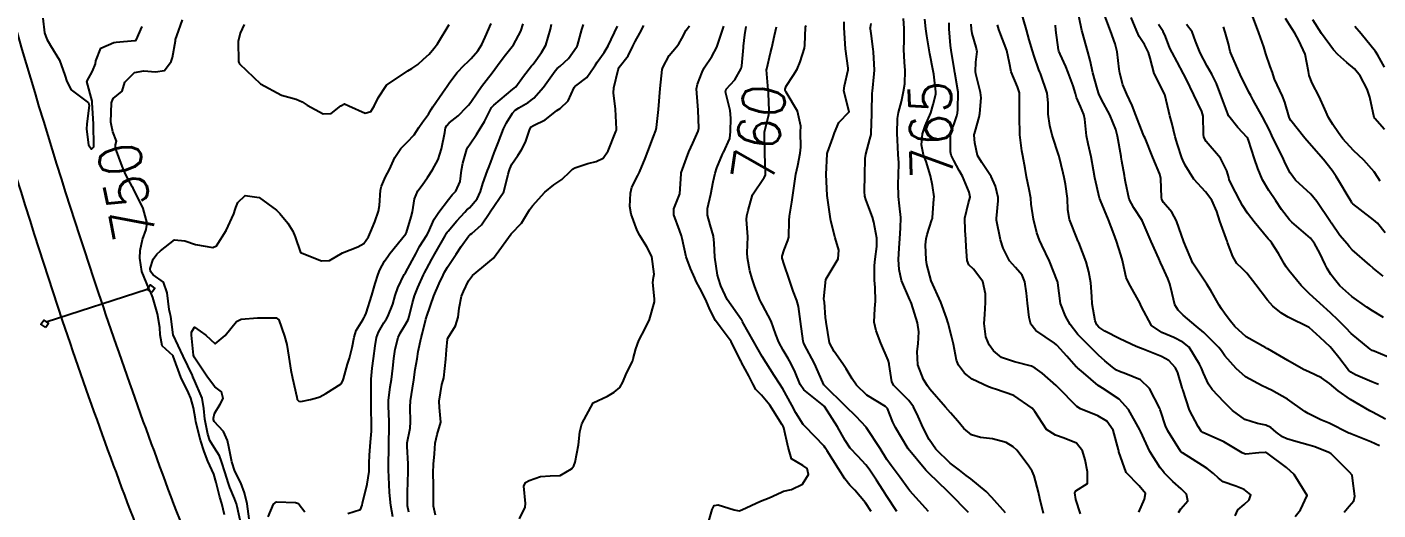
# Model space of a CAD drawing. Header units: metres. Extents: x 307586 to 320046, y 7427249 to 7434250.
# Drawn here: x 317986.4 to 318114.9, y 7430977.5 to 7431023.5 of the extents above; entities that cross this region are included whole.
import ezdxf
from ezdxf.enums import TextEntityAlignment as Align

# ---------------------------------------------------------------- set-up
doc = ezdxf.new("R2010")
doc.units = ezdxf.units.M
doc.header["$MEASUREMENT"] = 0
for name, color, linetype in [('Cotas', 45, 'Continuous'), ('Curvas de Nivel 1m', 11, 'Continuous'), ('Curvas de Nivel 5m', 15, 'Continuous'), ('Linha Férrea', 20, 'Continuous'), ('Portico', 45, 'Continuous')]:
    doc.layers.add(name, color=color, linetype=linetype)
doc.styles.add('Style-STANDARD', font='STANDARD.shx')

msp = doc.modelspace()

# ---------------------------------------------------------------- linework, layer by layer
at = {"layer": 'Curvas de Nivel 1m', "flags": 128}
for points, elevation in [([(318115, 7430983.6), (318114.2, 7430983.99), (318112.29, 7430984.75), (318112.21, 7430984.78), (318112.1, 7430984.83), (318110.22, 7430985.77), (318109.45, 7430986.09), (318108.23, 7430986.68), (318107.92, 7430986.88), (318106.25, 7430988.07), (318104.75, 7430988.92), (318104.41, 7430989.07), (318104.26, 7430989.13), (318103.87, 7430989.33), (318102.28, 7430990.19), (318101.39, 7430990.96), (318100.3, 7430992.19), (318099.98, 7430992.65), (318099.75, 7430992.98), (318098.32, 7430994.41), (318097.59, 7430995.01), (318096.34, 7430996.06), (318095.86, 7430996.54), (318095.55, 7430997.03), (318095.31, 7430998.1), (318095.09, 7430999.04), (318094.87, 7430999.53), (318094.4, 7431000.59), (318094.2, 7431001.05), (318094.03, 7431001.43), (318093.31, 7431003.06), (318092.45, 7431005.07), (318091.65, 7431006.26), (318091.21, 7431007.09), (318090.85, 7431008.75), (318090.81, 7431009.1), (318090.77, 7431009.36), (318090.52, 7431010.72), (318090.46, 7431011.1), (318090.45, 7431011.17), (318090.11, 7431013.1), (318089.95, 7431013.71), (318089.38, 7431015.11), (318088.59, 7431016.59), (318088.33, 7431017.12), (318088.18, 7431017.54), (318087.76, 7431019.13), (318087.49, 7431020.28), (318087.29, 7431021.13), (318086.74, 7431023.06), (318086.72, 7431023.14), (318086.67, 7431023.32), (318086.3, 7431025.15)], 771), ([(317987.89, 7431024.33), (317988.06, 7431022.92), (317988.26, 7431022.32), (317988.63, 7431021.72), (317989.46, 7431020.31), (317989.99, 7431018.91), (317990.18, 7431018.3), (317990.58, 7431017.49), (317992.23, 7431016.27), (317992.3, 7431016.01), (317992.06, 7431014.28), (317992.03, 7431013.77), (317992.24, 7431012.27), (317992.52, 7431011.85), (317992.73, 7431012.06), (317992.73, 7431012.27), (317992.7, 7431014.11), (317992.7, 7431014.27), (317992.58, 7431016.25), (317992.58, 7431016.27), (317992.57, 7431016.43), (317992.09, 7431018.28), (317992.6, 7431019.27), (317992.89, 7431019.99), (317992.94, 7431020.27), (317993.41, 7431021.48), (317994.64, 7431022.02), (317994.85, 7431022.04), (317996.64, 7431022.19), (317996.67, 7431022.19), (317996.78, 7431022.22), (317997.35, 7431023.52)], 749), ([(318075.94, 7430977.26), (318074.14, 7430979.07), (318073.92, 7430979.29), (318072.16, 7430981.01), (318071.88, 7430981.31), (318070.18, 7430983.33), (318068.98, 7430985.35), (318068.74, 7430985.87), (318068.23, 7430987.15), (318068.03, 7430987.36), (318066.25, 7430988.44), (318065.26, 7430989.4), (318064.86, 7430989.99), (318064.28, 7430990.95), (318063.97, 7430991.41), (318063.14, 7430992.58), (318062.7, 7430993.43), (318062.39, 7430995.37), (318062.38, 7430995.43), (318062.34, 7430995.82), (318062.22, 7430997.3), (318062.2, 7430997.43), (318062.18, 7430997.61), (318062.36, 7430999.43), (318062.38, 7430999.5), (318063.54, 7431001.42), (318063.59, 7431002.24), (318063.24, 7431003.42), (318062.83, 7431005.04), (318062.77, 7431005.43), (318062.47, 7431007.43), (318062.4, 7431009.43), (318062.5, 7431011.4), (318062.5, 7431011.43), (318062.52, 7431011.52), (318063.02, 7431012.94), (318063.17, 7431013.42), (318063.59, 7431014.39), (318064.57, 7431015.41), (318064.07, 7431017.42), (318064.13, 7431017.88), (318064.48, 7431019.41), (318064.48, 7431019.56), (318064.23, 7431021.41), (318064.19, 7431021.88), (318064.1, 7431023.42), (318064.11, 7431023.97)], 762), ([(318083.07, 7430977.18), (318082.71, 7430978.61), (318082.59, 7430979.19), (318082.16, 7430980.75), (318081.98, 7430981.19), (318081.6, 7430981.77), (318080.51, 7430983.21), (318080.19, 7430983.52), (318079.5, 7430983.92), (318078.2, 7430984.28), (318077.07, 7430984.39), (318076.2, 7430984.67), (318075.48, 7430985.27), (318074.91, 7430985.97), (318074.23, 7430986.75), (318073.74, 7430987.29), (318072.26, 7430989), (318072.02, 7430989.31), (318071.65, 7430989.94), (318071.11, 7430991.32), (318071.04, 7430992.58), (318071.13, 7430993.32), (318071.19, 7430994.45), (318071.08, 7430995.32), (318070.51, 7430997.17), (318070.44, 7430997.33), (318070.36, 7430997.51), (318069.57, 7430999.35), (318069.34, 7431000.4), (318069.27, 7431001.35), (318069.33, 7431002.43), (318069.4, 7431003.35), (318069.47, 7431004.32), (318069.5, 7431005.35), (318069.36, 7431006.46), (318069.26, 7431007.35), (318069.24, 7431008.6), (318069.27, 7431009.35), (318069.31, 7431010.55), (318069.25, 7431011.35), (318069.16, 7431012.73), (318069.14, 7431013.35), (318069.16, 7431014.76), (318069.27, 7431015.35), (318069.55, 7431016.39), (318069.76, 7431017.35), (318069.88, 7431018.07), (318069.9, 7431019.35), (318069.84, 7431020.14), (318069.78, 7431021.35), (318069.8, 7431022.2), (318069.82, 7431023.35), (318069.75, 7431024.28)], 764), ([(318092.12, 7430977.29), (318092.68, 7430978.52), (318092.76, 7430979.06), (318092.15, 7430979.79), (318090.93, 7430981.08), (318090.23, 7430983.04), (318090.22, 7430983.09), (318090.18, 7430983.22), (318089.68, 7430985.1), (318089.09, 7430985.97), (318088.23, 7430986.46), (318086.57, 7430987.14), (318086.24, 7430987.36), (318084.44, 7430989.17), (318084.36, 7430989.26), (318084.26, 7430989.36), (318082.94, 7430990.52), (318082.28, 7430991.02), (318081.92, 7430991.19), (318080.29, 7430991.6), (318079.08, 7430992.02), (318078.3, 7430992.65), (318077.9, 7430993.24), (318077.58, 7430993.98), (318077.41, 7430995.25), (318077.49, 7430996.1), (318077.54, 7430997.25), (318077.55, 7430998.07), (318077.29, 7430999.25), (318076.39, 7431000.43), (318075.97, 7431000.84), (318075.8, 7431001.27), (318075.7, 7431002.55), (318075.67, 7431003.27), (318075.61, 7431004.1), (318075.57, 7431005.27), (318075.93, 7431006.73), (318076.07, 7431007.27), (318075.98, 7431007.77), (318075.34, 7431009.28), (318075.05, 7431009.82), (318074.52, 7431010.77), (318074.28, 7431011.29), (318074.22, 7431011.6), (318074.22, 7431013.29), (318074.28, 7431013.56), (318074.56, 7431014.25), (318074.82, 7431015.03), (318074.88, 7431015.29), (318074.92, 7431015.63), (318074.93, 7431017.28), (318074.62, 7431019.14), (318074.58, 7431019.29), (318074.58, 7431019.34), (318074.27, 7431021.29), (318074.21, 7431021.73), (318074.09, 7431023.3), (318074.09, 7431023.88)], 766), ([(318107, 7430976.89), (318107.5, 7430977.51), (318108.14, 7430978.88), (318106.91, 7430980.89), (318106.17, 7430981.55), (318104.29, 7430982.93), (318104.23, 7430982.96), (318104.19, 7430982.98), (318104.14, 7430982.98), (318103.54, 7430982.94), (318102.3, 7430982.83), (318102.18, 7430982.84), (318101.96, 7430982.95), (318100.2, 7430983.98), (318098.44, 7430984.77), (318098.21, 7430984.88), (318098.07, 7430985), (318097.78, 7430985.44), (318096.96, 7430987.01), (318096.3, 7430988.98), (318096.29, 7430989.02), (318096.26, 7430989.12), (318095.82, 7430990.57), (318095.6, 7430991.03), (318094.97, 7430991.72), (318094.29, 7430992.12), (318092.55, 7430992.81), (318092.3, 7430992.91), (318091.86, 7430993.07), (318090.31, 7430993.8), (318088.9, 7430994.53), (318088.33, 7430994.91), (318088.13, 7430995.12), (318087.96, 7430995.5), (318087.69, 7430997.13), (318087.67, 7430997.82), (318087.55, 7430999.13), (318087.36, 7431000.16), (318087.13, 7431001.13), (318086.42, 7431002.97), (318086.37, 7431003.09), (318086.34, 7431003.14), (318086.26, 7431003.31), (318085.54, 7431005.15), (318085.38, 7431006.07), (318085.33, 7431007.16), (318085.14, 7431008.51), (318085.01, 7431009.16), (318084.92, 7431009.58), (318084.55, 7431011.17), (318084.55, 7431011.2), (318084.52, 7431011.25), (318083.88, 7431013.18), (318083.65, 7431014.09), (318083.49, 7431015.18), (318083.5, 7431016.27), (318083.4, 7431017.18), (318082.76, 7431019.05), (318082.71, 7431019.19), (318082.63, 7431019.42), (318082.16, 7431020.72), (318082, 7431021.2), (318081.7, 7431022.25), (318081.45, 7431023.21), (318080.94, 7431024.97)], 769), ([(318115.58, 7430986.15), (318114.35, 7430986.81), (318114.23, 7430986.87), (318114.11, 7430986.93), (318112.25, 7430988.01), (318111.07, 7430988.84), (318110.27, 7430989.54), (318109.5, 7430990.09), (318108.28, 7430990.66), (318107.8, 7430990.88), (318106.3, 7430991.72), (318104.4, 7430992.84), (318104.31, 7430992.88), (318104.22, 7430992.93), (318102.32, 7430994), (318101.26, 7430994.96), (318100.85, 7430995.48), (318100.34, 7430996.16), (318100, 7430996.64), (318099.77, 7430996.99), (318098.96, 7430998.4), (318098.59, 7430999), (318098.39, 7430999.28), (318097.26, 7431001.01), (318096.42, 7431003.02), (318095.72, 7431005.03), (318095.27, 7431005.84), (318094.47, 7431006.79), (318094.32, 7431007.05), (318094.29, 7431007.24), (318094.21, 7431009.05), (318094.11, 7431009.46), (318093.45, 7431011.06), (318092.72, 7431012.89), (318092.64, 7431013.07), (318092.55, 7431013.28), (318091.84, 7431015.08), (318091.49, 7431016), (318090.97, 7431017.09), (318090.61, 7431017.99), (318090.31, 7431019.1), (318090.25, 7431019.48), (318090.05, 7431021.11), (318089.87, 7431021.89), (318089.44, 7431023.11), (318088.69, 7431025.05)], 772), ([(318114.92, 7430989.45), (318114.27, 7430989.7), (318112.72, 7430990.38), (318112.28, 7430990.64), (318112.07, 7430990.83), (318111.14, 7430992.01), (318110.48, 7430992.85), (318110.31, 7430993.03), (318109.38, 7430993.92), (318108.33, 7430994.88), (318106.34, 7430995.85), (318105.68, 7430996.24), (318104.87, 7430996.92), (318104.36, 7430997.47), (318103.24, 7430998.94), (318102.39, 7431000.05), (318101.94, 7431000.5), (318101.46, 7431000.96), (318101.06, 7431001.62), (318100.57, 7431002.98), (318100.53, 7431003.09), (318100.43, 7431003.35), (318099.82, 7431004.99), (318099.53, 7431005.92), (318099.06, 7431006.99), (318098.48, 7431007.78), (318097.37, 7431009.01), (318096.52, 7431010.32), (318096.31, 7431010.81), (318096.22, 7431011.02), (318095.79, 7431012.29), (318095.59, 7431013.03), (318095.25, 7431014.35), (318095.07, 7431015.04), (318094.97, 7431015.44), (318094.59, 7431017.05), (318093.59, 7431019.06), (318093.2, 7431020.5), (318093.03, 7431021.07), (318092.65, 7431021.81), (318092.17, 7431022.59), (318091.93, 7431023.08), (318091.39, 7431024.38)], 773), ([(318115.55, 7431003.9), (318114.81, 7431004.8), (318114.63, 7431004.98), (318114.46, 7431005.13), (318113.17, 7431006.12), (318112.47, 7431006.66), (318112.39, 7431006.75), (318112.34, 7431006.83), (318112.13, 7431007.18), (318111.16, 7431008.85), (318110.9, 7431009.25), (318110.51, 7431009.82), (318109.7, 7431010.87), (318108.54, 7431012.16), (318107.9, 7431012.89), (318106.57, 7431014.59), (318106.46, 7431014.79), (318106.42, 7431014.9), (318106.02, 7431016.34), (318105.8, 7431016.91), (318105.02, 7431018.52), (318104.89, 7431018.93), (318104.85, 7431019.16), (318104.63, 7431019.72), (318104.19, 7431020.93), (318104, 7431021.59), (318103.55, 7431022.94), (318102.85, 7431024.79)], 777), ([(318115.09, 7431008.8), (318114.85, 7431009.15), (318114.51, 7431009.68), (318113.51, 7431010.82), (318112.54, 7431011.73), (318111.53, 7431012.85), (318111.12, 7431013.41), (318110.57, 7431014.21), (318110.16, 7431014.86), (318109.8, 7431015.65), (318109.29, 7431016.87), (318108.61, 7431018.13), (318108.31, 7431018.88), (318108.25, 7431019.26), (318107.95, 7431020.89), (318107.35, 7431022.2), (318106.96, 7431022.9), (318106.68, 7431023.35), (318106.08, 7431024.3)], 778), ([(318115.49, 7431013.73), (318114.57, 7431014.76), (318114.53, 7431014.81), (318114.51, 7431014.87), (318114.11, 7431016.81), (318113.84, 7431017.58), (318113.18, 7431018.82), (318112.63, 7431019.49), (318111.91, 7431020.11), (318111.06, 7431020.85), (318110.65, 7431021.31), (318109.51, 7431022.87), (318108.69, 7431024.17)], 779), ([(318006.76, 7430976.09), (318006.37, 7430977.84), (318006.31, 7430978.1), (318006.12, 7430978.61), (318005.66, 7430979.64), (318005.51, 7430980.11), (318005.23, 7430981.03), (318004.89, 7430982.12), (318004.7, 7430982.66), (318004.18, 7430983.44), (318003.78, 7430984.13), (318003.59, 7430984.73), (318003.29, 7430986.14), (318003.19, 7430987.17), (318003.05, 7430988.14), (318002.25, 7430990), (318002.17, 7430990.15), (318002.11, 7430990.3), (318001.25, 7430992.16), (318000.3, 7430994.17), (318000.06, 7430995.91), (318000.01, 7430996.17), (317999.92, 7430996.59), (317999.7, 7430998.18), (317999.37, 7430999.2), (317998.37, 7430999.88), (317998.13, 7431000.2), (317998.09, 7431000.49), (317998.39, 7431001.38), (317998.74, 7431001.85), (317999.08, 7431002.19), (318000.41, 7431003.22), (318001.39, 7431003.14), (318002.41, 7431002.78), (318004.05, 7431002.49), (318004.41, 7431002.66), (318005.34, 7431004.12), (318006.04, 7431005.71), (318006.17, 7431006.1), (318006.24, 7431006.31), (318006.45, 7431006.78), (318007.12, 7431007.44), (318008.46, 7431007.25), (318010.11, 7431006.06), (318010.44, 7431005.72), (318011.19, 7431004.8), (318011.66, 7431004.04), (318011.9, 7431003.51), (318012.4, 7431002.03), (318014.39, 7431001.21), (318015.15, 7431001.24), (318016.4, 7431001.98), (318017.84, 7431002.54), (318018.41, 7431002.88), (318018.86, 7431003.52), (318019.06, 7431003.95), (318019.47, 7431004.92), (318019.81, 7431005.95), (318019.9, 7431006.5), (318020, 7431007.94), (318020.09, 7431008.34), (318020.49, 7431009.21), (318020.86, 7431009.93), (318021.38, 7431011.05), (318021.93, 7431011.92), (318022.53, 7431012.53), (318023.22, 7431013.22), (318023.66, 7431013.9), (318024.01, 7431014.43), (318024.56, 7431015.19), (318024.83, 7431015.63), (318024.99, 7431015.88), (318025.91, 7431017.2), (318026.35, 7431017.86), (318026.6, 7431018.22), (318027.31, 7431019.15), (318027.96, 7431019.85), (318028.31, 7431020.16), (318028.62, 7431020.47), (318029.25, 7431021.22), (318029.64, 7431021.83), (318029.97, 7431022.51), (318030.54, 7431023.82)], 751), ([(318007.51, 7430976.67), (318007.32, 7430978.09), (318007.06, 7430979.15), (318006.71, 7430980.09), (318006.15, 7430981.19), (318005.85, 7430982.1), (318005.59, 7430983.52), (318005.45, 7430984.11), (318005.07, 7430984.99), (318004.2, 7430985.92), (318004.11, 7430986.13), (318004.11, 7430986.23), (318004.21, 7430986.68), (318004.77, 7430987.57), (318005.04, 7430988.12), (318004.87, 7430988.75), (318004.24, 7430989.22), (318003.55, 7430990.14), (318002.28, 7430992.06), (318002.24, 7430992.15), (318002.21, 7430992.23), (318002.04, 7430994.15), (318002.04, 7430994.42), (318002.31, 7430994.91), (318003.38, 7430994.14), (318004.29, 7430993.33), (318005.22, 7430994.12), (318006.32, 7430995.44), (318006.75, 7430995.66), (318008.32, 7430995.8), (318010.08, 7430995.81), (318010.32, 7430995.6), (318010.87, 7430994.04), (318011.09, 7430993.25), (318011.3, 7430992.04), (318011.48, 7430990.82), (318011.63, 7430990.04), (318012.04, 7430988.23), (318012.09, 7430988.03), (318012.23, 7430987.86), (318012.44, 7430987.82), (318013.36, 7430988.02), (318014.04, 7430988.2), (318014.24, 7430988.27), (318014.82, 7430988.58), (318016.25, 7430989.5), (318016.42, 7430989.81), (318016.47, 7430989.98), (318016.87, 7430991.38), (318017.06, 7430991.97), (318017.3, 7430992.96), (318017.5, 7430993.97), (318017.7, 7430994.58), (318018.33, 7430995.6), (318018.45, 7430995.84), (318018.5, 7430995.96), (318018.63, 7430996.25), (318019.17, 7430997.95), (318019.49, 7430999.07), (318019.77, 7430999.94), (318019.95, 7431000.37), (318020.39, 7431001.18), (318020.69, 7431001.65), (318020.9, 7431001.93), (318022.42, 7431003.8), (318022.46, 7431003.87), (318022.48, 7431003.91), (318022.93, 7431005.42), (318023.04, 7431005.9), (318023.23, 7431007.13), (318023.57, 7431007.9), (318023.96, 7431008.42), (318024.49, 7431009.17), (318024.95, 7431009.88), (318025.5, 7431010.88), (318025.81, 7431011.87), (318026.11, 7431013.43), (318026.2, 7431013.87), (318026.31, 7431014.1), (318026.55, 7431014.35), (318027.38, 7431015.03), (318028.19, 7431015.84), (318028.37, 7431016.05), (318028.58, 7431016.33), (318029.19, 7431017.23), (318029.62, 7431017.83), (318030.04, 7431018.39), (318030.61, 7431019.11), (318031.14, 7431019.81), (318031.76, 7431020.67), (318032.64, 7431021.79), (318033.34, 7431023.1), (318033.58, 7431023.78)], 752), ([(318016.9, 7430977.18), (318018.11, 7430977.54), (318018.26, 7430977.96), (318018.3, 7430978.14), (318018.75, 7430979.95), (318018.92, 7430981.17), (318018.93, 7430981.95), (318018.95, 7430982.72), (318019.06, 7430983.95), (318019.14, 7430985), (318019.15, 7430985.95), (318019.11, 7430986.84), (318019.12, 7430987.95), (318019.13, 7430988.83), (318019.11, 7430989.95), (318019.21, 7430991.01), (318019.34, 7430991.94), (318019.49, 7430993.14), (318019.62, 7430993.94), (318019.8, 7430994.44), (318020.32, 7430995.32), (318020.57, 7430995.69), (318020.69, 7430995.93), (318021.17, 7430997.09), (318021.41, 7430997.92), (318021.64, 7430998.64), (318022.27, 7430999.91), (318022.31, 7430999.97), (318022.38, 7431000.08), (318023.03, 7431001.26), (318023.36, 7431001.9), (318023.72, 7431002.58), (318024.42, 7431003.67), (318024.54, 7431003.89), (318025.12, 7431005.2), (318025.55, 7431005.87), (318026.46, 7431007.07), (318026.83, 7431007.49), (318027.16, 7431007.85), (318027.57, 7431008.76), (318027.71, 7431009.85), (318027.84, 7431010.51), (318028.23, 7431011.84), (318028.32, 7431012.05), (318028.53, 7431012.36), (318029.13, 7431013.24), (318029.49, 7431013.83), (318029.88, 7431014.49), (318030.55, 7431015.82), (318030.79, 7431016.03), (318032.59, 7431017.56), (318032.72, 7431017.66), (318032.87, 7431017.79), (318033.59, 7431018.79), (318034.37, 7431019.77), (318034.48, 7431019.9), (318034.62, 7431020.07), (318035.32, 7431021.07), (318035.72, 7431021.75), (318036.18, 7431023.27), (318036.27, 7431023.75)], 753), ([(318021.17, 7430976.85), (318020.99, 7430977.92), (318020.87, 7430979.18), (318020.83, 7430979.92), (318020.76, 7430981.32), (318020.76, 7430981.92), (318020.8, 7430983.3), (318020.8, 7430983.92), (318020.83, 7430985.3), (318020.84, 7430985.92), (318020.76, 7430987.39), (318020.76, 7430987.92), (318020.93, 7430989.24), (318021.05, 7430989.92), (318021.17, 7430991.02), (318021.27, 7430991.92), (318021.4, 7430992.81), (318021.67, 7430993.92), (318021.87, 7430994.35), (318022.32, 7430995.06), (318022.63, 7430995.61), (318022.73, 7430995.91), (318023.04, 7430997.21), (318023.25, 7430997.9), (318023.56, 7430998.7), (318024.1, 7430999.89), (318024.19, 7431000.08), (318024.38, 7431000.43), (318024.9, 7431001.38), (318025.18, 7431001.88), (318026.14, 7431003.59), (318026.29, 7431003.86), (318026.34, 7431003.94), (318026.43, 7431004.06), (318027.27, 7431005.02), (318028.02, 7431005.84), (318028.23, 7431006.07), (318028.46, 7431006.28), (318029.19, 7431007.11), (318029.53, 7431007.83), (318029.73, 7431008.58), (318030.19, 7431009.82), (318030.28, 7431010.03), (318030.5, 7431010.6), (318030.82, 7431011.51), (318030.93, 7431011.81), (318031.18, 7431012.46), (318031.7, 7431013.8), (318031.98, 7431014.37), (318032.57, 7431015.28), (318032.81, 7431015.55), (318033.16, 7431015.78), (318034.06, 7431016.29), (318034.58, 7431016.7), (318035.5, 7431017.76), (318036.61, 7431019.32), (318036.81, 7431019.54), (318037.08, 7431019.74), (318037.88, 7431020.47), (318038.64, 7431021.57), (318038.7, 7431021.66), (318038.73, 7431021.72), (318039.14, 7431023.24), (318039.31, 7431023.71)], 754), ([(318025.23, 7430977), (318025.06, 7430977.88), (318025.03, 7430978.78), (318025.05, 7430979.88), (318025, 7430981.03), (318025.03, 7430981.88), (318025.14, 7430982.84), (318025.19, 7430983.87), (318025.38, 7430984.68), (318025.73, 7430985.87), (318025.62, 7430987.26), (318025.57, 7430987.87), (318025.84, 7430989.45), (318025.98, 7430989.86), (318026.04, 7430990.08), (318026.22, 7430991.86), (318026.29, 7430992.74), (318026.39, 7430993.77), (318026.42, 7430993.86), (318027.13, 7430995.04), (318027.39, 7430995.85), (318027.48, 7430996.71), (318027.7, 7430997.85), (318027.89, 7430998.31), (318028.37, 7430999.32), (318028.75, 7430999.83), (318029.65, 7431000.55), (318030.39, 7431001.18), (318030.74, 7431001.48), (318031.02, 7431001.81), (318032.42, 7431003.79), (318033.41, 7431004.8), (318033.99, 7431005.77), (318034.16, 7431006.07), (318034.46, 7431006.45), (318035.62, 7431007.75), (318036.48, 7431008.47), (318037.25, 7431008.96), (318038.05, 7431009.72), (318038.26, 7431009.96), (318038.5, 7431010.09), (318039.73, 7431010.49), (318040.51, 7431010.67), (318041.19, 7431011.01), (318041.66, 7431011.68), (318042.4, 7431013.53), (318042.44, 7431013.67), (318042.45, 7431013.77), (318042.34, 7431015.67), (318042.15, 7431017.23), (318042.19, 7431017.68), (318042.61, 7431019.39), (318042.67, 7431019.61), (318042.7, 7431019.67), (318043.55, 7431020.74), (318044.01, 7431021.66), (318044.21, 7431022.09), (318044.66, 7431022.89), (318045.06, 7431023.64)], 756), ([(318033.22, 7430976.66), (318033.75, 7430977.77), (318033.78, 7430978.11), (318033.65, 7430979.77), (318033.8, 7430980.11), (318034.14, 7430980.32), (318035.22, 7430980.68), (318036.15, 7430980.76), (318037.1, 7430980.78), (318038.16, 7430981.41), (318038.29, 7430981.58), (318038.38, 7430981.72), (318038.52, 7430982.07), (318038.85, 7430983.71), (318038.97, 7430984.94), (318039.14, 7430985.71), (318040.23, 7430987.69), (318041.58, 7430988.33), (318042.24, 7430988.71), (318042.76, 7430989.15), (318043.05, 7430989.66), (318043.4, 7430990.52), (318043.97, 7430991.65), (318044.05, 7430991.88), (318044.29, 7430992.83), (318044.58, 7430993.65), (318045.19, 7430994.77), (318045.6, 7430995.63), (318046.05, 7430997.32), (318046.05, 7430997.62), (318045.89, 7430999.15), (318045.97, 7430999.63), (318046.04, 7430999.96), (318045.82, 7431001.63), (318045.32, 7431002.55), (318044.67, 7431003.65), (318044.43, 7431004.12), (318043.84, 7431005.66), (318043.72, 7431006.4), (318043.77, 7431007.66), (318043.91, 7431008.22), (318044.49, 7431009.34), (318044.65, 7431009.65), (318045.18, 7431010.98), (318045.43, 7431011.64), (318045.96, 7431013.05), (318046.18, 7431013.63), (318046.25, 7431013.92), (318046.44, 7431015.62), (318046.59, 7431017.62), (318046.8, 7431019.43), (318046.85, 7431019.62), (318047.47, 7431020.77), (318048.15, 7431021.6), (318048.37, 7431021.88), (318048.65, 7431022.4), (318049.07, 7431023.18), (318049.39, 7431023.59)], 757), ([(318051.22, 7430976.44), (318051.55, 7430977.56), (318051.73, 7430977.94), (318052.12, 7430978.01), (318053.64, 7430977.53), (318054.11, 7430977.43), (318054.36, 7430977.53), (318056.13, 7430978.36), (318056.96, 7430978.67), (318058.14, 7430979.21), (318058.33, 7430979.29), (318059.08, 7430979.47), (318060.15, 7430979.97), (318060.71, 7430980.89), (318060.57, 7430981.45), (318060.17, 7430981.75), (318059.08, 7430982.38), (318058.77, 7430983.47), (318058.37, 7430985.32), (318058.29, 7430985.48), (318058.26, 7430985.53), (318058.21, 7430985.62), (318057.03, 7430987.49), (318056.25, 7430988.42), (318055.71, 7430988.97), (318055.41, 7430989.51), (318055.03, 7430990.28), (318054.35, 7430991.53), (318054.33, 7430991.57), (318054.28, 7430991.67), (318053.34, 7430993.54), (318052.32, 7430994.94), (318051.88, 7430995.55), (318051.37, 7430996.53), (318050.9, 7430997.56), (318050.36, 7430998.63), (318050.04, 7430999.25), (318049.89, 7430999.58), (318049.49, 7431000.48), (318049.06, 7431001.59), (318048.68, 7431003.34), (318048.63, 7431003.6), (318048.43, 7431004.15), (318047.9, 7431005.61), (318047.9, 7431006.16), (318048.47, 7431007.6), (318048.59, 7431009.5), (318048.61, 7431009.6), (318049.1, 7431011), (318049.34, 7431011.59), (318049.7, 7431012.42), (318050.23, 7431013.58), (318050.28, 7431013.85), (318050.22, 7431015.58), (318050.19, 7431015.97), (318050.07, 7431017.59), (318050.15, 7431018.03), (318050.61, 7431019.19), (318050.8, 7431019.58), (318051.51, 7431020.69), (318051.99, 7431021.56), (318052.66, 7431023.55)], 758), ([(318066.68, 7430977.37), (318066.13, 7430978.2), (318065.13, 7430979.4), (318064.63, 7430979.88), (318064.15, 7430980.46), (318063.55, 7430981.42), (318062.49, 7430983.12), (318062.29, 7430983.43), (318062.19, 7430983.58), (318060.38, 7430985.45), (318060.21, 7430985.65), (318059.51, 7430986.75), (318059.12, 7430987.47), (318058.26, 7430989.05), (318057.99, 7430989.48), (318057.44, 7430990.32), (318056.69, 7430991.5), (318056.29, 7430992.13), (318055.79, 7430993), (318055.51, 7430993.51), (318054.44, 7430995.41), (318054.39, 7430995.53), (318054.37, 7430995.56), (318054.33, 7430995.61), (318052.96, 7430997.54), (318052.37, 7430998.85), (318052.15, 7430999.55), (318052.06, 7430999.87), (318051.8, 7431001.56), (318051.75, 7431002.9), (318051.69, 7431003.56), (318051.36, 7431004.64), (318051.1, 7431005.57), (318051.11, 7431006.22), (318051.42, 7431007.57), (318051.65, 7431008.73), (318051.82, 7431009.56), (318051.98, 7431010.08), (318052.52, 7431011.39), (318052.58, 7431011.49), (318052.61, 7431011.55), (318053.22, 7431012.86), (318053.3, 7431013.54), (318053.32, 7431014.79), (318053.26, 7431015.54), (318052.83, 7431017.31), (318052.87, 7431017.55), (318053.7, 7431018.44), (318054.3, 7431019.53), (318054.36, 7431019.79), (318054.52, 7431021.53), (318054.53, 7431021.65), (318054.66, 7431022.75), (318054.77, 7431023.53)], 759), ([(318072.11, 7430977.36), (318070.35, 7430979.33), (318070.15, 7430979.59), (318069.42, 7430980.6), (318068.85, 7430981.35), (318068.56, 7430981.74), (318068.17, 7430982.32), (318067.51, 7430983.37), (318066.21, 7430985.34), (318066.18, 7430985.38), (318065.24, 7430986.41), (318064.23, 7430987.39), (318064.21, 7430987.41), (318062.26, 7430989.32), (318062.17, 7430989.43), (318062.06, 7430989.63), (318061.28, 7430991.44), (318060.3, 7430993.29), (318060.24, 7430993.39), (318060.22, 7430993.45), (318060.2, 7430993.56), (318059.94, 7430995.46), (318059.77, 7430996.89), (318059.61, 7430997.46), (318059.24, 7430998.35), (318058.86, 7430999.48), (318058.39, 7431000.87), (318058.2, 7431001.48), (318058.2, 7431001.68), (318058.41, 7431002.26), (318058.75, 7431003.15), (318058.83, 7431003.48), (318058.87, 7431005.05), (318058.9, 7431005.48), (318059.12, 7431006.82), (318059.21, 7431007.47), (318059.38, 7431008.57), (318059.51, 7431009.47), (318059.69, 7431010.29), (318059.93, 7431011.47), (318059.97, 7431012.03), (318059.96, 7431013.47), (318059.97, 7431014.05), (318059.67, 7431015.47), (318058.59, 7431017.29), (318058.5, 7431017.48), (318058.5, 7431017.58), (318058.6, 7431017.86), (318059.24, 7431018.85), (318059.62, 7431019.47), (318059.93, 7431020.16), (318060.32, 7431021.46), (318060.36, 7431021.75), (318060.43, 7431023.46), (318060.49, 7431023.64)], 761), ([(318079.45, 7430977.22), (318078.13, 7430978.68), (318077.6, 7430979.25), (318076.16, 7430980.48), (318075.7, 7430980.8), (318075.07, 7430981.28), (318074.55, 7430981.67), (318074.17, 7430981.95), (318072.83, 7430983.3), (318072.2, 7430984.21), (318071.61, 7430985.32), (318071.15, 7430986.4), (318070.71, 7430987.33), (318070.24, 7430987.93), (318068.81, 7430989.35), (318068.62, 7430989.71), (318068.38, 7430991.36), (318068.37, 7430991.44), (318068.29, 7430991.76), (318067.59, 7430993.37), (318067.13, 7430994.57), (318066.97, 7430995.37), (318067.02, 7430996.7), (318067.09, 7430997.37), (318067.05, 7430998.69), (318066.99, 7430999.37), (318066.99, 7431000.78), (318067.04, 7431001.37), (318067.21, 7431002.58), (318067.21, 7431003.37), (318066.91, 7431004.91), (318066.79, 7431005.38), (318066.46, 7431006.31), (318066.15, 7431007.06), (318066.06, 7431007.39), (318066.04, 7431007.83), (318066.08, 7431009.39), (318066.11, 7431010.98), (318066.16, 7431011.39), (318066.54, 7431012.79), (318066.67, 7431013.25), (318066.68, 7431013.38), (318066.72, 7431015.23), (318066.73, 7431015.38), (318066.78, 7431017.18), (318066.8, 7431017.38), (318066.96, 7431019.03), (318066.98, 7431019.38), (318066.9, 7431021.12), (318066.87, 7431021.38), (318066.66, 7431022.85), (318066.6, 7431023.32), (318066.59, 7431023.38), (318066.6, 7431023.45), (318066.67, 7431023.83)], 763), ([(318095.89, 7430977.25), (318096.12, 7430977.6), (318096.78, 7430978.37), (318096.66, 7430979.01), (318096.15, 7430979.51), (318095.35, 7430980.23), (318094.54, 7430981.04), (318094.37, 7430981.25), (318094.17, 7430981.53), (318093.17, 7430983.06), (318092.27, 7430985.02), (318092.24, 7430985.07), (318092.21, 7430985.13), (318091.14, 7430987.08), (318090.25, 7430988.06), (318088.67, 7430989.11), (318088.41, 7430989.26), (318088.27, 7430989.37), (318086.86, 7430990.55), (318086.28, 7430991.03), (318086.23, 7430991.09), (318086.18, 7430991.14), (318085.29, 7430992.16), (318084.37, 7430993.17), (318084.3, 7430993.24), (318084.1, 7430993.38), (318082.32, 7430994.58), (318081.86, 7430995.19), (318081.71, 7430995.82), (318081.55, 7430997.2), (318081.44, 7430998.13), (318081.29, 7430999.21), (318081.03, 7430999.85), (318080.4, 7431000.58), (318079.82, 7431001.23), (318079.21, 7431002.43), (318078.97, 7431003.23), (318078.6, 7431005.09), (318078.59, 7431005.24), (318078.76, 7431006.94), (318078.75, 7431007.24), (318078.49, 7431008.32), (318078.09, 7431009.24), (318077.19, 7431010.58), (318076.78, 7431011.26), (318076.53, 7431012.44), (318076.48, 7431013.2), (318076.48, 7431013.26), (318076.49, 7431013.31), (318076.55, 7431013.55), (318076.93, 7431014.9), (318076.99, 7431015.26), (318077.12, 7431016.73), (318077.07, 7431017.26), (318076.62, 7431019.04), (318076.59, 7431019.26), (318076.63, 7431020.14), (318076.74, 7431021.16), (318076.73, 7431021.26), (318076.65, 7431021.55), (318076.27, 7431022.87), (318076.21, 7431023.27), (318076.19, 7431023.75)], 767), ([(318101.3, 7430976.96), (318101.55, 7430977.53), (318102.13, 7430978.04), (318102.62, 7430978.46), (318102.78, 7430978.94), (318102.15, 7430979.47), (318101.34, 7430979.77), (318100.16, 7430980.19), (318099.71, 7430980.53), (318099.23, 7430980.98), (318098.63, 7430981.46), (318098.17, 7430981.75), (318096.27, 7430982.93), (318096.18, 7430982.98), (318096.17, 7430983), (318096.15, 7430983.02), (318096.1, 7430983.11), (318094.88, 7430985.04), (318094.67, 7430985.5), (318094.23, 7430986.89), (318094.17, 7430987.05), (318094.13, 7430987.15), (318093.15, 7430989.06), (318092.27, 7430989.88), (318090.9, 7430990.46), (318090.28, 7430990.68), (318090.01, 7430990.82), (318089.62, 7430991.1), (318088.88, 7430991.7), (318088.29, 7430992.24), (318087.39, 7430993.13), (318086.32, 7430994.2), (318085.6, 7430995.15), (318085.15, 7430995.97), (318084.69, 7430997.16), (318084.42, 7430999.13), (318084.42, 7430999.17), (318084.41, 7430999.2), (318084.38, 7430999.27), (318083.63, 7431001.18), (318082.91, 7431002.7), (318082.68, 7431003.19), (318082.43, 7431003.9), (318082.1, 7431005.2), (318081.89, 7431006.63), (318081.84, 7431007.2), (318081.69, 7431008), (318081.44, 7431009.21), (318081.31, 7431010), (318081.09, 7431011.21), (318081, 7431011.69), (318080.81, 7431013.22), (318080.79, 7431015), (318080.79, 7431015.22), (318080.79, 7431015.44), (318080.78, 7431017.22), (318080.6, 7431017.79), (318079.97, 7431019.23), (318079.82, 7431020.04), (318079.56, 7431021.23), (318078.9, 7431023), (318078.81, 7431023.24), (318078.67, 7431023.69)], 768), ([(318116.3, 7430991.85), (318114.5, 7430992.62), (318114.31, 7430992.69), (318114.13, 7430992.81), (318112.33, 7430994.32), (318111.82, 7430994.84), (318111.09, 7430995.59), (318110.35, 7430996.27), (318110.03, 7430996.55), (318109.69, 7430996.87), (318108.37, 7430998.07), (318107.55, 7430998.89), (318106.4, 7431000.3), (318106.14, 7431000.65), (318105.99, 7431000.91), (318105.4, 7431001.93), (318104.78, 7431002.92), (318104.63, 7431003.12), (318104.44, 7431003.33), (318103.11, 7431004.94), (318102.46, 7431005.77), (318102, 7431006.48), (318101.74, 7431006.96), (318100.91, 7431008.56), (318100.71, 7431008.98), (318100.67, 7431009.14), (318100.51, 7431009.8), (318099.89, 7431010.99), (318098.54, 7431012.57), (318098.32, 7431013), (318098.28, 7431013.27), (318098.26, 7431015), (318098.13, 7431015.45), (318097.37, 7431017.01), (318096.62, 7431018.56), (318096.38, 7431019.02), (318095.77, 7431020.17), (318095.29, 7431021.04), (318095.07, 7431021.47), (318094.66, 7431022.58), (318094.45, 7431023.05), (318094.01, 7431023.72)], 774), ([(318115.35, 7430999.75), (318114.4, 7431000.54), (318114.08, 7431000.81), (318112.42, 7431002.27), (318112.16, 7431002.57), (318111.94, 7431002.84), (318111.25, 7431003.65), (318110.45, 7431004.81), (318110.42, 7431004.86), (318110.37, 7431004.95), (318109.07, 7431006.87), (318108.48, 7431007.56), (318107.04, 7431008.89), (318106.51, 7431009.6), (318106.09, 7431010.47), (318105.88, 7431010.91), (318105.25, 7431012.21), (318104.88, 7431012.93), (318104.78, 7431013.15), (318104.56, 7431013.65), (318103.9, 7431014.94), (318103, 7431016.53), (318102.77, 7431016.95), (318102.6, 7431017.27), (318101.77, 7431018.96), (318101.4, 7431019.74), (318100.87, 7431020.98), (318100.82, 7431021.15), (318100.65, 7431021.89), (318100.35, 7431022.98), (318100.17, 7431023.49)], 776), ([(318009.32, 7430976.84), (318009.84, 7430978.05), (318010.12, 7430978.27), (318011.92, 7430978.22), (318012.11, 7430978.16), (318012.26, 7430978.03), (318012.81, 7430977.32)], 753)]:
    msp.add_lwpolyline(points, dxfattribs=dict(at, elevation=elevation))
at = {"layer": 'Curvas de Nivel 5m', "flags": 128}
for points, elevation in [([(318005.18, 7430977.03), (318004.9, 7430978.12), (318004.71, 7430978.72), (318004.39, 7430980.13), (318004.14, 7430980.9), (318003.59, 7430982.14), (318003.23, 7430983.08), (318002.87, 7430984.14), (318002.44, 7430985.9), (318002.41, 7430986.15), (318002.22, 7430987.23), (318001.98, 7430988.15), (318001.74, 7430988.65), (318001.02, 7430990.16), (318000.3, 7430992.15), (318000.29, 7430992.17), (317999.25, 7430993.14), (317999.04, 7430994.19), (317999.01, 7430994.89), (317998.81, 7430996.19), (317998.35, 7430997.72), (317998.15, 7430998.2), (317997.97, 7430998.59), (317997.31, 7431000.21), (317997.11, 7431001.49), (317997.16, 7431002.21), (317997.36, 7431003.26), (317997.73, 7431004.21), (317997.82, 7431004.81), (317997.44, 7431006.21), (317996.47, 7431008.14), (317996.42, 7431008.22), (317995.74, 7431009.48), (317995.42, 7431010.24), (317994.81, 7431011.95), (317994.79, 7431012.25), (317994.9, 7431012.62), (317994.54, 7431013.49), (317994.38, 7431014.25), (317994.37, 7431014.43), (317994.43, 7431016.25), (317994.44, 7431016.37), (317994.57, 7431016.68), (317995.44, 7431017.38), (317995.69, 7431018.23), (317996.6, 7431019.15), (317997.5, 7431019.31), (317998.6, 7431019.2), (317999.47, 7431019.33), (318000.11, 7431020.19), (318000.23, 7431020.57), (318000.5, 7431022.18), (318000.52, 7431022.3), (318000.65, 7431022.64), (318001.16, 7431024.17)], 750), ([(318086.57, 7430977.14), (318086.13, 7430978.5), (318086.04, 7430979.14), (318086.14, 7430979.34), (318087.25, 7430980.03), (318087.25, 7430981.13), (318087.02, 7430982.28), (318086.77, 7430983.13), (318086.19, 7430983.85), (318085.01, 7430984.35), (318084.2, 7430984.63), (318083.36, 7430985.18), (318082.23, 7430986.87), (318081.98, 7430987.19), (318080.25, 7430988.41), (318078.48, 7430989.01), (318078.26, 7430989.08), (318077.84, 7430989.24), (318076.27, 7430989.97), (318075.55, 7430990.54), (318074.97, 7430991.28), (318074.77, 7430991.77), (318074.49, 7430993.29), (318074.31, 7430994.06), (318073.98, 7430995.29), (318073.83, 7430995.8), (318073.31, 7430997.3), (318072.38, 7430999.31), (318071.96, 7431000.88), (318071.89, 7431001.32), (318071.85, 7431002.76), (318071.91, 7431003.32), (318072, 7431003.74), (318072.45, 7431005.11), (318072.5, 7431005.26), (318072.51, 7431005.31), (318072.64, 7431007.14), (318072.65, 7431007.31), (318072.49, 7431008.4), (318072.3, 7431009.31), (318071.89, 7431010.69), (318071.66, 7431011.32), (318071.46, 7431012.25), (318071.54, 7431013.32), (318071.8, 7431014.07), (318072.33, 7431015.31), (318072.58, 7431016.1), (318072.81, 7431017.08), (318072.83, 7431017.31), (318072.62, 7431018.99), (318072.56, 7431019.31), (318072.25, 7431020.93), (318072.18, 7431021.32), (318071.97, 7431022.64), (318071.88, 7431023.32), (318071.77, 7431024.23)], 765), ([(318007.04, 7431023.71), (318006.65, 7431022.91), (318006.46, 7431022.1), (318006.51, 7431020.21), (318006.53, 7431020.1), (318006.55, 7431020.04), (318006.61, 7431019.98), (318008.59, 7431018.08), (318010.58, 7431016.99), (318011.99, 7431016.62), (318012.57, 7431016.37), (318013.04, 7431016.03), (318014.56, 7431015.22), (318015.31, 7431015.25), (318016.23, 7431015.99), (318016.57, 7431016.18), (318016.99, 7431015.98), (318018.56, 7431015.27), (318019.07, 7431015.45), (318019.41, 7431015.95), (318019.79, 7431016.74), (318020.59, 7431017.94), (318022.61, 7431019.31), (318022.98, 7431019.53), (318023.56, 7431019.9), (318024.1, 7431020.41), (318024.63, 7431020.89), (318025.08, 7431021.44), (318025.42, 7431021.88), (318026.52, 7431023.72)], 750), ([(318022.7, 7430977.31), (318022.58, 7430977.91), (318022.56, 7430979.47), (318022.59, 7430979.91), (318022.63, 7430981.43), (318022.62, 7430981.91), (318022.53, 7430983.56), (318022.55, 7430983.91), (318022.81, 7430985.3), (318022.86, 7430985.9), (318022.84, 7430987.29), (318022.86, 7430987.9), (318023.05, 7430989.1), (318023.18, 7430989.9), (318023.3, 7430990.87), (318023.48, 7430991.9), (318023.6, 7430992.58), (318023.88, 7430993.89), (318023.97, 7430994.23), (318024.33, 7430995.68), (318024.37, 7430995.85), (318024.39, 7430995.89), (318024.4, 7430995.96), (318025.07, 7430997.88), (318025.58, 7430999.08), (318025.95, 7430999.87), (318026.1, 7431000.15), (318026.38, 7431000.62), (318026.88, 7431001.37), (318027.19, 7431001.85), (318027.68, 7431002.58), (318028.42, 7431003.6), (318028.54, 7431003.72), (318028.69, 7431003.84), (318029.61, 7431004.65), (318030.41, 7431005.82), (318030.43, 7431005.85), (318030.45, 7431005.88), (318031.72, 7431007.8), (318032.16, 7431009.46), (318032.24, 7431009.79), (318032.31, 7431009.98), (318032.5, 7431010.41), (318033.05, 7431011.25), (318033.41, 7431011.78), (318033.78, 7431012.52), (318034.2, 7431013.77), (318034.34, 7431013.97), (318034.55, 7431014.1), (318035.67, 7431014.64), (318036.57, 7431015.39), (318036.76, 7431015.54), (318037.1, 7431015.73), (318037.85, 7431016.45), (318038.43, 7431017.72), (318038.5, 7431017.82), (318038.59, 7431017.88), (318039.63, 7431018.69), (318040.33, 7431019.7), (318040.44, 7431019.88), (318040.62, 7431020.12), (318041.27, 7431021.05), (318041.65, 7431021.68), (318042.56, 7431023.57)], 755), ([(318069.11, 7430977.35), (318068.14, 7430978.86), (318067.82, 7430979.36), (318067.19, 7430980.33), (318066.48, 7430981.38), (318066.17, 7430981.8), (318065.41, 7430982.62), (318064.67, 7430983.4), (318064.19, 7430984.12), (318063.48, 7430985.42), (318062.23, 7430987.37), (318062.18, 7430987.43), (318060.26, 7430988.93), (318059.93, 7430989.46), (318059.45, 7430990.64), (318059.03, 7430991.47), (318058.76, 7430991.94), (318058.3, 7430992.73), (318057.88, 7430993.48), (318057.59, 7430994.22), (318057.16, 7430995.49), (318056.35, 7430997.04), (318056.17, 7430997.32), (318056.07, 7430997.5), (318055.6, 7430998.74), (318055.34, 7430999.52), (318055.13, 7431000.26), (318054.9, 7431001.52), (318054.89, 7431002), (318054.93, 7431003.52), (318054.82, 7431005.15), (318054.85, 7431005.52), (318054.97, 7431006.03), (318055.39, 7431007.52), (318056.49, 7431009.17), (318056.61, 7431009.38), (318056.62, 7431009.5), (318056.56, 7431011.46), (318056.56, 7431011.5), (318056.54, 7431013.5), (318056.93, 7431015.13), (318056.97, 7431015.5), (318056.9, 7431017.19), (318056.87, 7431017.5), (318056.73, 7431019.39), (318056.74, 7431019.5), (318057.1, 7431021.03), (318057.21, 7431021.49), (318057.47, 7431022.67), (318057.68, 7431023.49)], 760), ([(318111.65, 7430977.31), (318112.13, 7430977.86), (318112.57, 7430978.39), (318112.67, 7430978.82), (318112.46, 7430980.53), (318112.43, 7430980.83), (318112.17, 7430981.1), (318110.42, 7430982.85), (318110.19, 7430982.99), (318108.86, 7430983.53), (318108.2, 7430983.72), (318107.07, 7430984.02), (318106.21, 7430984.29), (318105.78, 7430984.48), (318105.2, 7430984.92), (318104.67, 7430985.37), (318104.22, 7430985.58), (318103.42, 7430985.74), (318102.22, 7430986.13), (318101.04, 7430986.96), (318100.24, 7430987.76), (318099.11, 7430988.99), (318098.75, 7430989.48), (318098.28, 7430990.54), (318098.09, 7430991), (318097.91, 7430991.38), (318096.9, 7430993.01), (318096.31, 7430993.49), (318095.44, 7430993.91), (318094.32, 7430994.4), (318093.34, 7430995.06), (318092.35, 7430996.92), (318092.3, 7430997.07), (318092.26, 7430997.16), (318091.16, 7430999.09), (318090.93, 7430999.63), (318090.59, 7431001.1), (318090.56, 7431001.25), (318090.41, 7431001.78), (318089.99, 7431003.1), (318089.74, 7431003.8), (318089.23, 7431005.11), (318088.47, 7431006.97), (318088.42, 7431007.12), (318088.4, 7431007.19), (318087.94, 7431009.13), (318087.8, 7431009.84), (318087.58, 7431011.13), (318087.3, 7431012.37), (318087.16, 7431013.13), (318086.98, 7431014.72), (318086.88, 7431015.14), (318086.58, 7431015.9), (318086.2, 7431016.76), (318086.09, 7431017.15), (318085.87, 7431017.88), (318085.4, 7431019.16), (318085.18, 7431019.72), (318084.64, 7431020.91), (318084.53, 7431021.17), (318084.49, 7431021.32), (318084.22, 7431023.17), (318084.19, 7431023.66)], 770), ([(318115.38, 7430995.83), (318114.35, 7430996.46), (318113.8, 7430996.82), (318112.37, 7430997.84), (318111.25, 7430998.85), (318110.85, 7430999.31), (318110.39, 7430999.91), (318110.03, 7431000.49), (318109.86, 7431000.87), (318109.35, 7431001.94), (318108.84, 7431002.88), (318108.44, 7431003.39), (318106.68, 7431004.9), (318106.46, 7431005.11), (318105.68, 7431006.12), (318105.16, 7431006.92), (318104.49, 7431007.93), (318103.89, 7431008.94), (318103.45, 7431010), (318103.12, 7431010.94), (318102.55, 7431012.7), (318102.48, 7431012.88), (318102.44, 7431012.95), (318101.53, 7431013.93), (318100.67, 7431014.98), (318100.64, 7431015.04), (318100.58, 7431015.21), (318099.94, 7431016.99), (318099.5, 7431018.1), (318099.06, 7431019), (318098.63, 7431019.74), (318097.96, 7431021.01), (318097.53, 7431022.13), (318097.19, 7431023.01), (318096.67, 7431023.71)], 775), ([(318115.48, 7431019.65), (318114.87, 7431020.81), (318114.65, 7431021.14), (318113.28, 7431022.82), (318112.68, 7431023.52)], 780)]:
    msp.add_lwpolyline(points, dxfattribs=dict(at, elevation=elevation))
at = {"layer": 'Linha Férrea'}
for points in [[(318124.77, 7430756.71, 0.008027), (318110.21, 7430781.82, 0.005774), (318096.26, 7430804.42), (318073.88, 7430839.75, -0.004332), (318066.23, 7430852.04, 0.004046), (318046.51, 7430883.76, -0.022179), (318033.54, 7430906.42, 0.000401), (318023.59, 7430925.7, -0.027497), (318002, 7430973.75, -0.010108), (317993.65, 7430996.84, -0.019439), (317980.68, 7431040.63, -0.008138), (317971.79, 7431078.1), (317968.82, 7431091.59), (317958.06, 7431144.29)], [(317954.28, 7431142.87), (317965.17, 7431090.38), (317967.99, 7431076.99, 0.001685), (317976.84, 7431039.48, 0.018032), (317989.74, 7430995.55, 0.012332), (317998.13, 7430972.45, 0.026971), (318019.91, 7430923.49, 0.015905), (318029.73, 7430904.74, 0.012292), (318043.32, 7430881.54, -0.008942), (318062.31, 7430850.67, 0.005975), (318071.03, 7430836.67), (318093.06, 7430802.2, -0.005774), (318106.97, 7430779.68, -0.011325), (318121.02, 7430755.28, -0.011766)]]:
    msp.add_lwpolyline(points, format="xyb", dxfattribs=at)
at = {"layer": 'Portico'}
msp.add_lwpolyline([(317988.22, 7430995.42), (317997.82, 7430998.54)], dxfattribs=at)
for points in [[(317998.27, 7430998.21), (317997.82, 7430998.54), (317998.1, 7430998.93), (317998.55, 7430998.6)], [(317988.16, 7430994.87), (317987.71, 7430995.2), (317987.99, 7430995.59), (317988.44, 7430995.26)]]:
    msp.add_lwpolyline(points, close=True, dxfattribs=at)

# ---------------------------------------------------------------- texts
at = {"layer": 'Cotas', "style": 'Style-STANDARD'}
for s, rotation, p in [('760', 81.7535, (318056, 7431013.38, 760)), ('765', 91.4427, (318072.36, 7431013.69, 765)), ('750', 100.8662, (317995.85, 7431007.81, 750))]:
    msp.add_text(s, height=4, rotation=rotation, dxfattribs=at).set_placement(p, align=Align.MIDDLE_CENTER)

doc.saveas('drawing.dxf')
